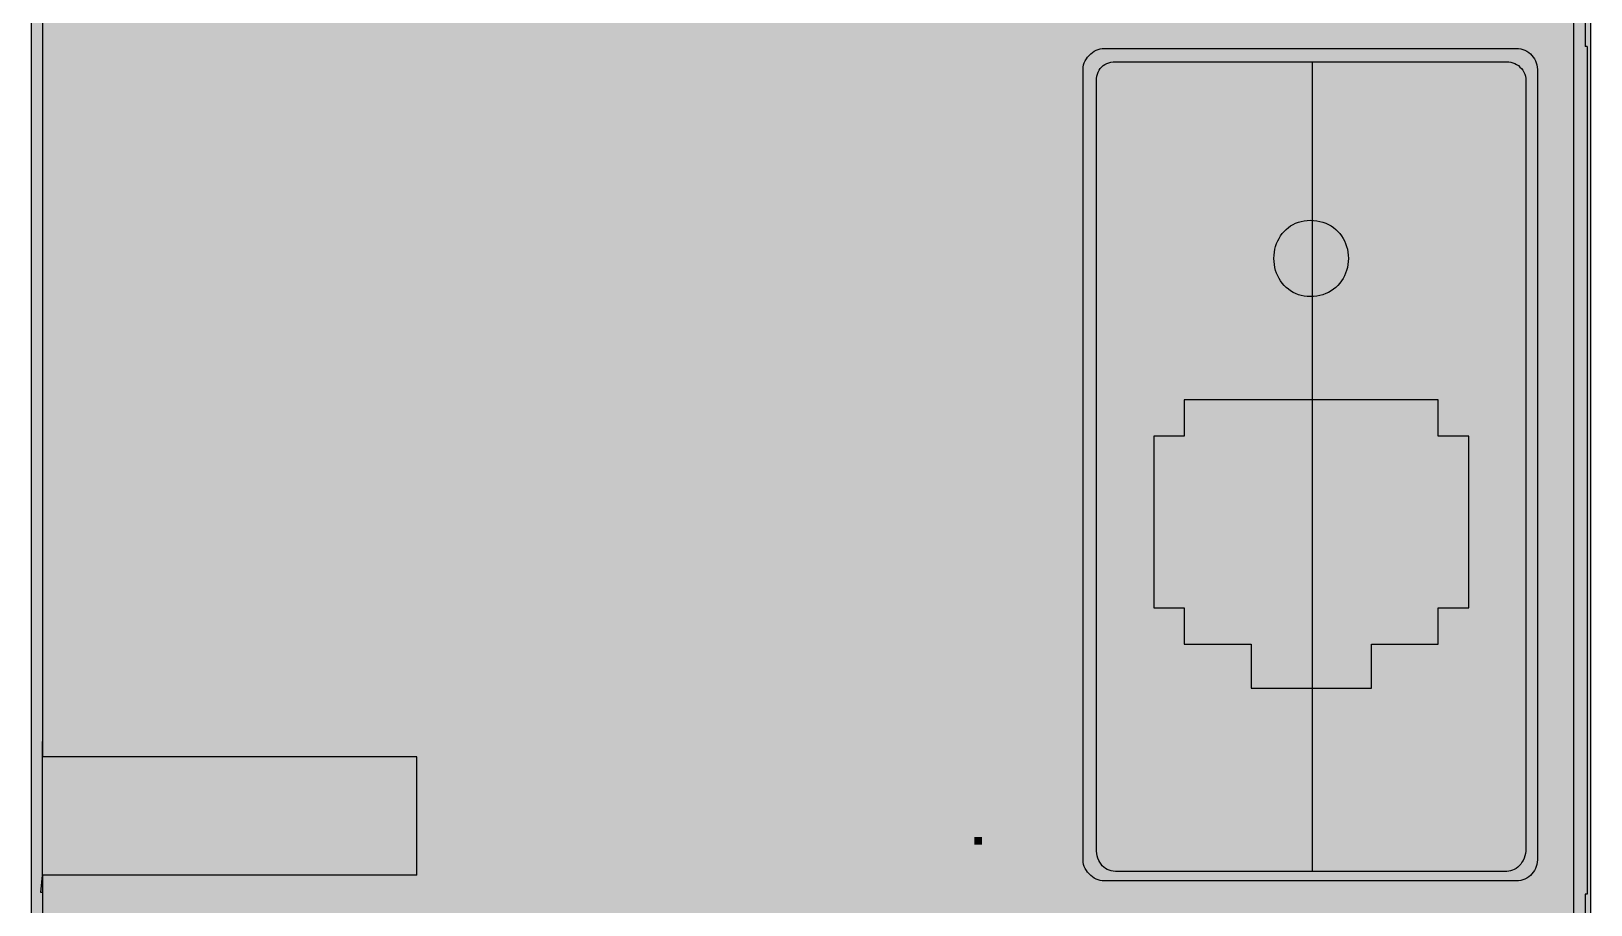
# Model space of a CAD drawing. Header units: millimetres. Extents: x 0 to 966, y -664 to 90.
# Drawn here: x 750 to 822, y -495.5 to -455.1 of the extents above; entities that cross this region are included whole.
import ezdxf

# ---------------------------------------------------------------- set-up
doc = ezdxf.new("R2010")
doc.units = ezdxf.units.MM
for name, color, linetype in [('HDL_BODY', 7, 'Continuous'), ('HDL_COLOUR', 7, 'Continuous'), ('HDL_DETAIL', 7, 'Continuous'), ('HDL_PRINT', 7, 'Continuous')]:
    doc.layers.add(name, color=color, linetype=linetype)

# ---------------------------------------------------------------- blocks, each defined once
blk = doc.blocks.new('M_DMX512.1_FRONT')
at = {"layer": 'HDL_BODY', "true_color": 0x202126}
blk.add_hatch(color=250, dxfattribs=at).paths.add_polyline_path([(0, 0), (72, 0), (72, 90), (0, 90)])
at = {"layer": 'HDL_BODY', "true_color": 0x2a2a30}
blk.add_hatch(color=250, dxfattribs=at).paths.add_polyline_path([(0.4, 20.52), (71.6, 20.52), (71.6, 68.31), (0.4, 68.31)])
at = {"layer": 'HDL_COLOUR', "true_color": 0x222328}
for points in [[(69.532, 26.622), (69.527, 26.518), (69.51, 26.416), (69.482, 26.318), (69.445, 26.224), (69.399, 26.135), (69.344, 26.052), (69.281, 25.975), (69.21, 25.904), (69.133, 25.841), (69.05, 25.786), (68.961, 25.74), (68.867, 25.702), (68.769, 25.675), (68.667, 25.658), (68.563, 25.652), (49.527, 25.652), (49.438, 25.658), (49.348, 25.675), (49.257, 25.702), (49.168, 25.74), (49.08, 25.786), (48.996, 25.841), (48.915, 25.904), (48.84, 25.975), (48.772, 26.052), (48.711, 26.135), (48.659, 26.224), (48.616, 26.318), (48.584, 26.416), (48.564, 26.518), (48.557, 26.622), (48.557, 63.114), (48.564, 63.218), (48.584, 63.32), (48.616, 63.418), (48.659, 63.512), (48.711, 63.6), (48.772, 63.684), (48.84, 63.761), (48.915, 63.831), (48.996, 63.895), (49.08, 63.95), (49.168, 63.996), (49.257, 64.033), (49.348, 64.061), (49.438, 64.078), (49.527, 64.083), (58.78, 64.083), (68.563, 64.083), (68.667, 64.078), (68.769, 64.061), (68.867, 64.033), (68.961, 63.996), (69.05, 63.95), (69.133, 63.895), (69.21, 63.831), (69.281, 63.761), (69.344, 63.684), (69.399, 63.6), (69.445, 63.512), (69.482, 63.418), (69.51, 63.32), (69.527, 63.218), (69.532, 63.114), (69.532, 26.622)], [(69.006, 27.149), (69, 27.028), (68.983, 26.913), (68.956, 26.803), (68.92, 26.699), (68.875, 26.601), (68.822, 26.511), (68.762, 26.428), (68.696, 26.353), (68.624, 26.287), (68.547, 26.23), (68.467, 26.182), (68.384, 26.143), (68.298, 26.116), (68.211, 26.099), (68.123, 26.093), (50.056, 26.093), (49.953, 26.099), (49.855, 26.116), (49.762, 26.143), (49.674, 26.182), (49.593, 26.23), (49.518, 26.287), (49.449, 26.353), (49.388, 26.428), (49.334, 26.511), (49.287, 26.601), (49.248, 26.699), (49.217, 26.803), (49.194, 26.913), (49.181, 27.028), (49.176, 27.149), (49.176, 62.584), (49.181, 62.695), (49.197, 62.8), (49.223, 62.899), (49.258, 62.991), (49.303, 63.076), (49.356, 63.154), (49.418, 63.224), (49.488, 63.287), (49.565, 63.34), (49.65, 63.385), (49.742, 63.421), (49.841, 63.446), (49.946, 63.462), (50.056, 63.468), (58.869, 63.468), (68.123, 63.468), (68.217, 63.462), (68.31, 63.446), (68.402, 63.421), (68.49, 63.385), (68.575, 63.34), (68.655, 63.287), (68.729, 63.224), (68.797, 63.154), (68.857, 63.076), (68.908, 62.991), (68.949, 62.899), (68.98, 62.8), (68.999, 62.695), (69.006, 62.584), (69.006, 27.149)]]:
    blk.add_hatch(color=250, dxfattribs=at).paths.add_polyline_path(points)
at = {"layer": 'HDL_COLOUR', "true_color": 0x99a6b5}
blk.add_hatch(color=253, dxfattribs=at).paths.add_polyline_path([(57.37, 54.388), (57.376, 54.532), (57.391, 54.673), (57.416, 54.81), (57.451, 54.944), (57.496, 55.072), (57.549, 55.196), (57.611, 55.314), (57.681, 55.427), (57.759, 55.533), (57.844, 55.632), (57.937, 55.724), (58.037, 55.809), (58.143, 55.885), (58.256, 55.952), (58.374, 56.01), (58.498, 56.059), (58.628, 56.098), (58.762, 56.126), (58.902, 56.143), (59.045, 56.149), (59.201, 56.143), (59.352, 56.126), (59.496, 56.098), (59.635, 56.059), (59.767, 56.01), (59.893, 55.952), (60.012, 55.885), (60.123, 55.809), (60.227, 55.724), (60.324, 55.632), (60.412, 55.533), (60.493, 55.427), (60.565, 55.314), (60.628, 55.196), (60.682, 55.072), (60.727, 54.944), (60.762, 54.81), (60.788, 54.673), (60.804, 54.532), (60.809, 54.388), (60.804, 54.244), (60.788, 54.103), (60.762, 53.965), (60.727, 53.832), (60.682, 53.703), (60.628, 53.579), (60.565, 53.461), (60.493, 53.348), (60.412, 53.242), (60.324, 53.142), (60.227, 53.05), (60.123, 52.965), (60.012, 52.889), (59.893, 52.822), (59.767, 52.763), (59.635, 52.714), (59.496, 52.675), (59.352, 52.647), (59.201, 52.63), (59.045, 52.624), (58.902, 52.63), (58.762, 52.647), (58.628, 52.675), (58.498, 52.714), (58.374, 52.763), (58.256, 52.822), (58.143, 52.889), (58.037, 52.965), (57.937, 53.05), (57.844, 53.142), (57.759, 53.242), (57.681, 53.348), (57.611, 53.461), (57.549, 53.579), (57.496, 53.703), (57.451, 53.832), (57.416, 53.965), (57.391, 54.103), (57.376, 54.244), (57.37, 54.388)])
at = {"layer": 'HDL_COLOUR', "true_color": 0x757a83}
blk.add_hatch(color=8, dxfattribs=at).paths.add_polyline_path([(0.529, 25.914), (17.802, 25.914), (17.802, 31.382), (0.529, 31.382)])
at = {"layer": 'HDL_PRINT', "true_color": 0x6c217f}
for points in [[(4.583, 63.289), (5.464, 63.289), (5.464, 62.233), (6.962, 62.233), (6.962, 63.289), (7.755, 63.289), (7.755, 60.118), (6.962, 60.118), (6.962, 61.352), (5.464, 61.352), (5.464, 60.118), (4.583, 60.118), (4.583, 63.289)], [(11.809, 63.289), (12.866, 63.289), (12.866, 60.909), (15.07, 60.909), (15.07, 60.118), (11.809, 60.118), (11.809, 63.289)]]:
    blk.add_hatch(color=207, dxfattribs=at).paths.add_polyline_path(points)
h = blk.add_hatch(color=207, dxfattribs=at)
h.paths.add_polyline_path([(8.196, 63.289), (10.046, 63.289), (10.147, 63.289), (10.238, 63.288), (10.321, 63.287), (10.396, 63.284), (10.465, 63.278), (10.529, 63.271), (10.588, 63.26), (10.644, 63.245), (10.698, 63.226), (10.751, 63.203), (10.807, 63.173), (10.858, 63.144), (10.905, 63.114), (10.95, 63.085), (10.994, 63.056), (11.039, 63.027), (11.086, 62.997), (11.136, 62.968), (11.192, 62.938), (11.221, 62.88), (11.25, 62.821), (11.277, 62.762), (11.302, 62.703), (11.324, 62.644), (11.342, 62.585), (11.356, 62.526), (11.365, 62.467), (11.368, 62.409), (11.392, 62.332), (11.411, 62.259), (11.426, 62.19), (11.438, 62.122), (11.446, 62.056), (11.451, 61.99), (11.454, 61.923), (11.456, 61.853), (11.457, 61.78), (11.457, 61.703), (11.457, 61.601), (11.456, 61.504), (11.454, 61.413), (11.451, 61.329), (11.446, 61.253), (11.438, 61.184), (11.426, 61.124), (11.411, 61.072), (11.392, 61.03), (11.368, 60.998), (11.339, 60.916), (11.31, 60.845), (11.28, 60.783), (11.251, 60.727), (11.222, 60.676), (11.192, 60.627), (11.163, 60.577), (11.133, 60.525), (11.104, 60.469), (11.045, 60.437), (10.987, 60.401), (10.931, 60.362), (10.877, 60.323), (10.825, 60.286), (10.778, 60.254), (10.734, 60.228), (10.696, 60.21), (10.663, 60.204), (10.578, 60.178), (10.499, 60.158), (10.425, 60.143), (10.355, 60.133), (10.289, 60.125), (10.226, 60.121), (10.165, 60.119), (10.105, 60.118), (10.046, 60.118), (8.196, 60.118), (8.196, 63.289)])
h.paths.add_polyline_path([(9.165, 62.584), (9.165, 60.909), (9.87, 60.909), (9.936, 60.909), (10.001, 60.909), (10.064, 60.909), (10.124, 60.909), (10.179, 60.909), (10.23, 60.909), (10.274, 60.909), (10.311, 60.909), (10.348, 60.947), (10.376, 60.975), (10.399, 60.998), (10.422, 61.022), (10.449, 61.05), (10.487, 61.088), (10.49, 61.146), (10.498, 61.206), (10.51, 61.266), (10.524, 61.33), (10.538, 61.396), (10.552, 61.465), (10.564, 61.539), (10.572, 61.618), (10.575, 61.703), (10.573, 61.807), (10.565, 61.904), (10.554, 61.996), (10.539, 62.08), (10.52, 62.156), (10.499, 62.225), (10.476, 62.285), (10.451, 62.336), (10.425, 62.377), (10.399, 62.409), (10.366, 62.461), (10.327, 62.501), (10.281, 62.532), (10.229, 62.554), (10.17, 62.569), (10.105, 62.578), (10.033, 62.582), (9.955, 62.584), (9.87, 62.584), (9.165, 62.584)])
at = {"layer": 'HDL_PRINT', "true_color": 0xdee1e9}
for points in [[(20.886, 61.793), (20.886, 61.088), (21.856, 61.968), (22.384, 61.968), (21.591, 61.174), (22.473, 60.118), (21.944, 60.118), (21.327, 60.998), (20.886, 60.734), (20.886, 60.118), (20.446, 60.118), (20.446, 61.879), (20.534, 62.058), (20.61, 62.152), (20.695, 62.243), (20.788, 62.331), (20.889, 62.415), (20.998, 62.495), (21.115, 62.572), (21.238, 62.644), (21.369, 62.713), (21.507, 62.778), (21.65, 62.838), (21.801, 62.895), (21.957, 62.946), (22.119, 62.994), (22.286, 63.037), (22.459, 63.075), (22.637, 63.108), (22.819, 63.137), (23.006, 63.16), (23.197, 63.179), (23.393, 63.192), (23.592, 63.2), (23.795, 63.203), (23.997, 63.2), (24.196, 63.192), (24.392, 63.179), (24.583, 63.16), (24.77, 63.136), (24.952, 63.106), (25.13, 63.072), (25.303, 63.032), (25.47, 62.988), (25.632, 62.938), (25.788, 62.883), (25.939, 62.824), (26.082, 62.759), (26.22, 62.69), (26.351, 62.616), (26.474, 62.537), (26.591, 62.454), (26.7, 62.366), (26.801, 62.273), (26.894, 62.176), (26.979, 62.074), (27.055, 61.968), (27.086, 61.924), (27.094, 61.883), (27.088, 61.847), (27.075, 61.818), (27.061, 61.8), (27.055, 61.793), (26.438, 60.998), (27.232, 60.118), (26.703, 60.118), (26.262, 60.734), (25.733, 60.118), (25.205, 60.118), (25.998, 60.998), (25.205, 61.968), (25.822, 61.968), (26.262, 61.352), (26.615, 61.879), (26.615, 61.968), (26.543, 62.059), (26.462, 62.145), (26.371, 62.227), (26.271, 62.306), (26.162, 62.38), (26.044, 62.449), (25.919, 62.515), (25.787, 62.576), (25.648, 62.632), (25.502, 62.684), (25.35, 62.731), (25.193, 62.774), (25.031, 62.812), (24.864, 62.845), (24.694, 62.873), (24.519, 62.896), (24.342, 62.915), (24.161, 62.928), (23.979, 62.935), (23.795, 62.938), (23.616, 62.936), (23.441, 62.929), (23.272, 62.918), (23.106, 62.903), (22.945, 62.883), (22.788, 62.859), (22.636, 62.83), (22.488, 62.797), (22.344, 62.76), (22.205, 62.718), (22.07, 62.672), (21.94, 62.621), (21.814, 62.566), (21.693, 62.507), (21.575, 62.443), (21.463, 62.375), (21.354, 62.302), (21.25, 62.225), (21.151, 62.144), (21.139, 62.136), (21.109, 62.115), (21.067, 62.084), (21.018, 62.045), (20.97, 62.002), (20.928, 61.958), (20.898, 61.916), (20.886, 61.879), (20.886, 61.793)], [(22.913, 60.118), (22.913, 61.968), (23.442, 61.968), (24.235, 60.734), (24.235, 61.968), (24.676, 61.968), (24.676, 60.118), (24.235, 60.118), (23.354, 61.263), (23.354, 60.118), (22.913, 60.118)], [(27.937, 59.853), (28.465, 62.322), (28.818, 62.322), (28.289, 59.853), (27.937, 59.853)], [(29.347, 60.029), (29.786, 62.058), (31.196, 62.057), (31.196, 61.703), (30.14, 61.703), (30.051, 61.174), (31.021, 61.174), (30.934, 60.909), (29.965, 60.909), (29.786, 60.383), (30.934, 60.383), (30.845, 60.029), (29.347, 60.029)], [(31.11, 60.029), (31.55, 62.057), (31.99, 62.057), (31.55, 60.029), (31.11, 60.029)], [(33.84, 62.057), (33.4, 60.029), (31.901, 60.029), (31.99, 60.383), (33.049, 60.383), (33.135, 60.823), (32.166, 60.823), (32.166, 61.088), (33.225, 61.088), (33.314, 61.703), (32.166, 61.703), (32.255, 62.057), (33.84, 62.057)], [(57.37, 54.388), (57.376, 54.532), (57.391, 54.673), (57.416, 54.81), (57.451, 54.944), (57.496, 55.072), (57.549, 55.196), (57.611, 55.314), (57.681, 55.427), (57.759, 55.533), (57.844, 55.632), (57.937, 55.724), (58.037, 55.809), (58.143, 55.885), (58.256, 55.952), (58.374, 56.01), (58.498, 56.059), (58.628, 56.098), (58.762, 56.126), (58.902, 56.143), (59.045, 56.149), (59.201, 56.143), (59.352, 56.126), (59.496, 56.098), (59.635, 56.059), (59.767, 56.01), (59.893, 55.952), (60.012, 55.885), (60.123, 55.809), (60.227, 55.724), (60.324, 55.632), (60.412, 55.533), (60.493, 55.427), (60.565, 55.314), (60.628, 55.196), (60.682, 55.072), (60.727, 54.944), (60.762, 54.81), (60.788, 54.673), (60.804, 54.532), (60.809, 54.388), (60.804, 54.244), (60.788, 54.103), (60.762, 53.965), (60.727, 53.832), (60.682, 53.703), (60.628, 53.579), (60.565, 53.461), (60.493, 53.348), (60.412, 53.242), (60.324, 53.142), (60.227, 53.05), (60.123, 52.965), (60.012, 52.889), (59.893, 52.822), (59.767, 52.763), (59.635, 52.714), (59.496, 52.675), (59.352, 52.647), (59.201, 52.63), (59.045, 52.624), (58.902, 52.63), (58.762, 52.647), (58.628, 52.675), (58.498, 52.714), (58.374, 52.763), (58.256, 52.822), (58.143, 52.889), (58.037, 52.965), (57.937, 53.05), (57.844, 53.142), (57.759, 53.242), (57.681, 53.348), (57.611, 53.461), (57.549, 53.579), (57.496, 53.703), (57.451, 53.832), (57.416, 53.965), (57.391, 54.103), (57.376, 54.244), (57.37, 54.388)], [(61.424, 49.893), (61.424, 51.832), (61.689, 51.832), (61.689, 50.068), (62.659, 50.068), (62.659, 49.893), (61.424, 49.893)], [(63.099, 51.832), (63.363, 51.832), (63.363, 49.893), (63.099, 49.893), (63.099, 51.832)], [(63.804, 49.893), (63.804, 51.832), (64.069, 51.832), (65.127, 50.333), (65.127, 51.832), (65.392, 51.832), (65.392, 49.893), (65.127, 49.893), (64.069, 51.478), (64.069, 49.893), (63.804, 49.893)], [(65.832, 49.893), (65.832, 51.832), (66.097, 51.832), (66.097, 50.863), (67.067, 51.832), (67.507, 51.832), (66.627, 51.038), (67.507, 49.893), (67.153, 49.893), (66.448, 50.863), (66.097, 50.598), (66.097, 49.893), (65.832, 49.893)], [(61.868, 34.554), (61.868, 36.583), (64.952, 36.583), (64.952, 38.258), (66.362, 38.258), (66.362, 46.189), (64.952, 46.189), (64.952, 47.864), (53.23, 47.864), (53.23, 46.189), (51.82, 46.189), (51.82, 38.258), (53.23, 38.258), (53.23, 36.583), (56.315, 36.583), (56.315, 34.554), (61.868, 34.554)], [(29.347, 27.327), (29.347, 29.353), (29.786, 29.353), (30.227, 27.943), (30.26, 27.9), (30.283, 27.852), (30.299, 27.802), (30.309, 27.755), (30.314, 27.715), (30.315, 27.688), (30.316, 27.678), (30.349, 27.688), (30.374, 27.715), (30.395, 27.755), (30.414, 27.802), (30.434, 27.852), (30.459, 27.9), (30.491, 27.943), (30.934, 29.353), (31.285, 29.353), (31.285, 27.327), (31.021, 27.327), (31.021, 29.002), (30.491, 27.327), (30.227, 27.327), (29.611, 29.089), (29.611, 27.327), (29.347, 27.327)], [(31.55, 27.327), (32.166, 29.353), (32.344, 29.353), (31.726, 27.327), (31.55, 27.327)], [(34.545, 27.327), (34.545, 29.353), (34.985, 29.353), (35.429, 27.943), (35.435, 27.893), (35.451, 27.835), (35.472, 27.777), (35.493, 27.727), (35.509, 27.692), (35.515, 27.678), (35.522, 27.692), (35.538, 27.727), (35.56, 27.777), (35.581, 27.835), (35.598, 27.893), (35.604, 27.943), (36.134, 29.353), (36.485, 29.353), (36.485, 27.327), (36.22, 27.327), (36.22, 29.002), (35.604, 27.327), (35.339, 27.327), (34.81, 29.089), (34.81, 27.327), (34.545, 27.327)], [(36.749, 27.327), (37.454, 28.383), (36.838, 29.353), (37.103, 29.353), (37.454, 28.824), (37.492, 28.787), (37.528, 28.749), (37.561, 28.711), (37.589, 28.674), (37.61, 28.635), (37.625, 28.597), (37.63, 28.559), (37.663, 28.597), (37.688, 28.635), (37.709, 28.674), (37.729, 28.711), (37.749, 28.749), (37.775, 28.787), (37.808, 28.824), (38.248, 29.353), (38.513, 29.353), (37.808, 28.383), (38.599, 27.327), (38.248, 27.327), (37.719, 28.032), (37.712, 28.069), (37.696, 28.096), (37.674, 28.119), (37.653, 28.142), (37.636, 28.17), (37.63, 28.208), (37.623, 28.17), (37.607, 28.142), (37.587, 28.119), (37.566, 28.096), (37.55, 28.069), (37.543, 28.032), (37.014, 27.327), (36.749, 27.327)], [(38.689, 27.854), (38.953, 27.943), (38.958, 27.873), (38.97, 27.812), (38.987, 27.758), (39.006, 27.711), (39.022, 27.668), (39.035, 27.628), (39.04, 27.589), (39.078, 27.584), (39.116, 27.572), (39.154, 27.555), (39.192, 27.537), (39.23, 27.52), (39.267, 27.508), (39.304, 27.503), (39.367, 27.507), (39.422, 27.518), (39.471, 27.535), (39.515, 27.557), (39.554, 27.584), (39.59, 27.613), (39.625, 27.645), (39.658, 27.678), (39.69, 27.717), (39.713, 27.756), (39.728, 27.799), (39.738, 27.846), (39.742, 27.9), (39.744, 27.961), (39.744, 28.032), (39.744, 28.074), (39.742, 28.124), (39.738, 28.179), (39.728, 28.235), (39.713, 28.29), (39.69, 28.34), (39.658, 28.383), (39.62, 28.417), (39.58, 28.44), (39.538, 28.456), (39.49, 28.466), (39.437, 28.471), (39.375, 28.473), (39.304, 28.473), (39.267, 28.472), (39.24, 28.469), (39.218, 28.462), (39.195, 28.446), (39.167, 28.421), (39.129, 28.383), (39.091, 28.377), (39.063, 28.36), (39.04, 28.339), (39.017, 28.317), (38.99, 28.301), (38.953, 28.294), (38.778, 28.294), (38.953, 29.353), (39.923, 29.353), (39.923, 29.089), (39.129, 29.089), (39.04, 28.559), (39.083, 28.592), (39.133, 28.616), (39.188, 28.632), (39.245, 28.641), (39.3, 28.646), (39.35, 28.648), (39.393, 28.648), (39.452, 28.648), (39.51, 28.646), (39.566, 28.642), (39.62, 28.633), (39.671, 28.618), (39.719, 28.596), (39.762, 28.566), (39.801, 28.525), (39.834, 28.473), (39.867, 28.435), (39.899, 28.391), (39.928, 28.34), (39.955, 28.285), (39.977, 28.225), (39.994, 28.163), (40.005, 28.098), (40.009, 28.032), (40.005, 27.966), (39.994, 27.9), (39.977, 27.837), (39.955, 27.777), (39.928, 27.722), (39.899, 27.671), (39.867, 27.627), (39.834, 27.589), (39.804, 27.539), (39.77, 27.495), (39.73, 27.455), (39.685, 27.421), (39.635, 27.392), (39.579, 27.369), (39.518, 27.351), (39.452, 27.338), (39.381, 27.33), (39.304, 27.327), (39.242, 27.331), (39.186, 27.342), (39.134, 27.359), (39.084, 27.382), (39.034, 27.408), (38.982, 27.438), (38.926, 27.47), (38.864, 27.503), (38.832, 27.536), (38.8, 27.569), (38.771, 27.606), (38.744, 27.645), (38.721, 27.688), (38.704, 27.737), (38.693, 27.792), (38.689, 27.854)], [(41.243, 27.327), (40.979, 27.327), (40.979, 28.913), (40.942, 28.908), (40.904, 28.893), (40.866, 28.871), (40.829, 28.843), (40.79, 28.81), (40.752, 28.774), (40.714, 28.738), (40.677, 28.733), (40.64, 28.72), (40.602, 28.702), (40.564, 28.683), (40.527, 28.666), (40.489, 28.653), (40.452, 28.648), (40.452, 28.824), (40.514, 28.857), (40.569, 28.891), (40.617, 28.924), (40.66, 28.957), (40.699, 28.99), (40.735, 29.023), (40.77, 29.056), (40.803, 29.089), (40.861, 29.122), (40.906, 29.155), (40.941, 29.188), (40.968, 29.221), (40.991, 29.254), (41.014, 29.287), (41.038, 29.32), (41.068, 29.353), (41.243, 29.353), (41.243, 27.327)], [(43.094, 27.589), (43.094, 27.327), (41.773, 27.327), (41.773, 27.37), (41.776, 27.411), (41.784, 27.447), (41.799, 27.477), (41.825, 27.496), (41.862, 27.503), (41.867, 27.54), (41.879, 27.578), (41.896, 27.615), (41.914, 27.653), (41.931, 27.691), (41.944, 27.729), (41.948, 27.768), (41.982, 27.8), (42.016, 27.834), (42.053, 27.87), (42.092, 27.91), (42.135, 27.953), (42.184, 28.002), (42.24, 28.057), (42.302, 28.119), (42.361, 28.174), (42.418, 28.225), (42.475, 28.272), (42.529, 28.317), (42.58, 28.361), (42.628, 28.406), (42.671, 28.453), (42.71, 28.503), (42.743, 28.559), (42.776, 28.597), (42.799, 28.635), (42.815, 28.674), (42.825, 28.711), (42.83, 28.749), (42.832, 28.787), (42.832, 28.824), (42.832, 28.862), (42.83, 28.9), (42.825, 28.938), (42.815, 28.976), (42.799, 29.014), (42.776, 29.051), (42.743, 29.089), (42.704, 29.094), (42.667, 29.106), (42.629, 29.124), (42.591, 29.143), (42.554, 29.16), (42.516, 29.173), (42.478, 29.178), (42.44, 29.173), (42.402, 29.16), (42.364, 29.143), (42.327, 29.124), (42.289, 29.106), (42.251, 29.094), (42.213, 29.089), (42.18, 29.051), (42.156, 29.012), (42.141, 28.969), (42.131, 28.922), (42.126, 28.869), (42.124, 28.808), (42.124, 28.738), (41.862, 28.824), (41.866, 28.887), (41.877, 28.942), (41.894, 28.991), (41.916, 29.034), (41.943, 29.074), (41.973, 29.11), (42.004, 29.144), (42.038, 29.178), (42.07, 29.23), (42.108, 29.271), (42.151, 29.301), (42.199, 29.323), (42.25, 29.338), (42.305, 29.347), (42.361, 29.351), (42.419, 29.353), (42.478, 29.353), (42.536, 29.353), (42.594, 29.351), (42.651, 29.347), (42.705, 29.338), (42.757, 29.323), (42.805, 29.301), (42.848, 29.271), (42.886, 29.23), (42.918, 29.178), (42.976, 29.144), (43.02, 29.11), (43.051, 29.074), (43.072, 29.034), (43.084, 28.991), (43.091, 28.942), (43.093, 28.887), (43.094, 28.824), (43.094, 28.78), (43.094, 28.737), (43.094, 28.693), (43.094, 28.648), (43.094, 28.604), (43.094, 28.559), (43.061, 28.522), (43.037, 28.484), (43.016, 28.447), (42.997, 28.409), (42.977, 28.371), (42.951, 28.332), (42.918, 28.294), (42.886, 28.265), (42.848, 28.235), (42.805, 28.204), (42.757, 28.17), (42.705, 28.133), (42.651, 28.093), (42.594, 28.048), (42.536, 27.999), (42.478, 27.943), (42.44, 27.905), (42.402, 27.869), (42.364, 27.837), (42.327, 27.809), (42.289, 27.787), (42.251, 27.773), (42.213, 27.768), (42.207, 27.73), (42.19, 27.702), (42.169, 27.678), (42.147, 27.655), (42.131, 27.627), (42.124, 27.589), (43.094, 27.589)], [(45.122, 27.327), (44.857, 27.327), (44.857, 28.913), (44.824, 28.908), (44.797, 28.893), (44.771, 28.871), (44.742, 28.843), (44.706, 28.81), (44.658, 28.774), (44.593, 28.738), (44.549, 28.731), (44.507, 28.714), (44.471, 28.693), (44.443, 28.671), (44.424, 28.655), (44.417, 28.648), (44.417, 28.824), (44.45, 28.857), (44.484, 28.891), (44.52, 28.924), (44.559, 28.957), (44.603, 28.99), (44.651, 29.023), (44.706, 29.056), (44.768, 29.089), (44.806, 29.127), (44.843, 29.164), (44.876, 29.202), (44.904, 29.24), (44.927, 29.277), (44.941, 29.315), (44.947, 29.353), (45.122, 29.353), (45.122, 27.327)], [(43.537, 27.68), (43.889, 27.68), (43.889, 27.327), (43.537, 27.327), (43.537, 27.68)]]:
    blk.add_hatch(color=254, dxfattribs=at).paths.add_polyline_path(points)
h = blk.add_hatch(color=254, dxfattribs=at)
h.paths.add_polyline_path([(32.52, 27.327), (32.52, 29.353), (33.225, 29.353), (33.295, 29.353), (33.356, 29.353), (33.409, 29.353), (33.457, 29.353), (33.499, 29.353), (33.538, 29.353), (33.576, 29.353), (33.614, 29.32), (33.652, 29.295), (33.69, 29.274), (33.728, 29.255), (33.766, 29.235), (33.803, 29.21), (33.84, 29.178), (33.874, 29.144), (33.907, 29.11), (33.941, 29.074), (33.974, 29.034), (34.007, 28.991), (34.04, 28.942), (34.073, 28.887), (34.105, 28.824), (34.135, 28.787), (34.157, 28.743), (34.173, 28.693), (34.183, 28.637), (34.19, 28.577), (34.193, 28.514), (34.194, 28.449), (34.194, 28.384), (34.194, 28.321), (34.193, 28.265), (34.19, 28.213), (34.183, 28.163), (34.173, 28.113), (34.157, 28.061), (34.135, 28.005), (34.105, 27.943), (34.1, 27.905), (34.088, 27.867), (34.071, 27.83), (34.053, 27.792), (34.036, 27.754), (34.024, 27.717), (34.019, 27.678), (33.975, 27.634), (33.933, 27.593), (33.896, 27.557), (33.867, 27.529), (33.847, 27.51), (33.84, 27.503), (33.803, 27.47), (33.766, 27.446), (33.728, 27.43), (33.69, 27.421), (33.652, 27.416), (33.614, 27.414), (33.576, 27.414), (33.538, 27.409), (33.499, 27.397), (33.457, 27.38), (33.409, 27.361), (33.356, 27.344), (33.295, 27.332), (33.225, 27.327), (32.52, 27.327)])
h.paths.add_polyline_path([(32.784, 27.589), (33.225, 27.589), (33.275, 27.589), (33.333, 27.589), (33.39, 27.589), (33.441, 27.589), (33.476, 27.589), (33.489, 27.589), (33.526, 27.622), (33.562, 27.648), (33.595, 27.669), (33.623, 27.688), (33.645, 27.709), (33.66, 27.734), (33.665, 27.768), (33.703, 27.773), (33.739, 27.789), (33.771, 27.816), (33.799, 27.853), (33.821, 27.902), (33.835, 27.962), (33.84, 28.032), (33.873, 28.07), (33.897, 28.109), (33.913, 28.152), (33.923, 28.199), (33.927, 28.252), (33.929, 28.313), (33.93, 28.384), (33.926, 28.449), (33.916, 28.514), (33.901, 28.577), (33.885, 28.637), (33.869, 28.693), (33.854, 28.743), (33.844, 28.787), (33.84, 28.824), (33.808, 28.886), (33.775, 28.94), (33.742, 28.986), (33.709, 29.023), (33.676, 29.052), (33.643, 29.072), (33.609, 29.085), (33.576, 29.089), (33.538, 29.089), (33.499, 29.089), (33.457, 29.089), (33.409, 29.089), (33.356, 29.089), (33.295, 29.089), (33.225, 29.089), (32.784, 29.089), (32.784, 27.589)])
at = {"layer": 'HDL_DETAIL', "color": 251, "true_color": 0x52555c}
for points in [[(0, 0), (72, 0), (72, 90), (0, 90), (0, 0)], [(0, 22.303), (72, 22.303), (72, 67.612), (0, 67.612), (0, 22.303)], [(0, 64.173), (0, 64.173)], [(0, 64.173), (0, 64.173)], [(0, 64.173), (0, 64.173)], [(0, 64.173), (0, 64.173)], [(0, 64.173), (0, 64.173)], [(0, 64.173), (0, 64.173)], [(0, 64.173), (0, 64.173)], [(0, 64.173), (0, 64.173)], [(0, 64.173), (0, 64.173)], [(0, 64.173), (0, 64.173)], [(0, 64.173), (0, 64.173)], [(0, 64.173), (0, 64.173)], [(0, 64.173), (0, 64.173)], [(0, 64.173), (0, 64.173)], [(0, 64.173), (0, 64.173)], [(0, 64.173), (0, 64.173)], [(0, 64.173), (0, 64.173)], [(0, 64.173), (0, 64.173)], [(0, 64.173), (0, 64.173)], [(0, 64.173), (0, 64.173)], [(0, 64.173), (0, 64.173)], [(69.532, 26.622), (69.527, 26.518), (69.51, 26.416), (69.482, 26.318), (69.445, 26.224), (69.399, 26.135), (69.344, 26.052), (69.281, 25.975), (69.21, 25.904), (69.133, 25.841), (69.05, 25.786), (68.961, 25.74), (68.867, 25.702), (68.769, 25.675), (68.667, 25.658), (68.563, 25.652), (49.527, 25.652), (49.438, 25.658), (49.348, 25.675), (49.257, 25.702), (49.168, 25.74), (49.08, 25.786), (48.996, 25.841), (48.915, 25.904), (48.84, 25.975), (48.772, 26.052), (48.711, 26.135), (48.659, 26.224), (48.616, 26.318), (48.584, 26.416), (48.564, 26.518), (48.557, 26.622), (48.557, 63.114), (48.564, 63.218), (48.584, 63.32), (48.616, 63.418), (48.659, 63.512), (48.711, 63.6), (48.772, 63.684), (48.84, 63.761), (48.915, 63.831), (48.996, 63.895), (49.08, 63.95), (49.168, 63.996), (49.257, 64.033), (49.348, 64.061), (49.438, 64.078), (49.527, 64.083), (58.78, 64.083), (68.563, 64.083), (68.667, 64.078), (68.769, 64.061), (68.867, 64.033), (68.961, 63.996), (69.05, 63.95), (69.133, 63.895), (69.21, 63.831), (69.281, 63.761), (69.344, 63.684), (69.399, 63.6), (69.445, 63.512), (69.482, 63.418), (69.51, 63.32), (69.527, 63.218), (69.532, 63.114), (69.532, 26.622)], [(69.006, 27.149), (69, 27.028), (68.983, 26.913), (68.956, 26.803), (68.92, 26.699), (68.875, 26.601), (68.822, 26.511), (68.762, 26.428), (68.696, 26.353), (68.624, 26.287), (68.547, 26.23), (68.467, 26.182), (68.384, 26.143), (68.298, 26.116), (68.211, 26.099), (68.123, 26.093), (50.056, 26.093), (49.953, 26.099), (49.855, 26.116), (49.762, 26.143), (49.674, 26.182), (49.593, 26.23), (49.518, 26.287), (49.449, 26.353), (49.388, 26.428), (49.334, 26.511), (49.287, 26.601), (49.248, 26.699), (49.217, 26.803), (49.194, 26.913), (49.181, 27.028), (49.176, 27.149), (49.176, 62.584), (49.181, 62.695), (49.197, 62.8), (49.223, 62.899), (49.258, 62.991), (49.303, 63.076), (49.356, 63.154), (49.418, 63.224), (49.488, 63.287), (49.565, 63.34), (49.65, 63.385), (49.742, 63.421), (49.841, 63.446), (49.946, 63.462), (50.056, 63.468), (58.869, 63.468), (68.123, 63.468), (68.217, 63.462), (68.31, 63.446), (68.402, 63.421), (68.49, 63.385), (68.575, 63.34), (68.655, 63.287), (68.729, 63.224), (68.797, 63.154), (68.857, 63.076), (68.908, 62.991), (68.949, 62.899), (68.98, 62.8), (68.999, 62.695), (69.006, 62.584), (69.006, 27.149)], [(57.37, 54.388), (57.376, 54.532), (57.391, 54.673), (57.416, 54.81), (57.451, 54.944), (57.496, 55.072), (57.549, 55.196), (57.611, 55.314), (57.681, 55.427), (57.759, 55.533), (57.844, 55.632), (57.937, 55.724), (58.037, 55.809), (58.143, 55.885), (58.256, 55.952), (58.374, 56.01), (58.498, 56.059), (58.628, 56.098), (58.762, 56.126), (58.902, 56.143), (59.045, 56.149), (59.201, 56.143), (59.352, 56.126), (59.496, 56.098), (59.635, 56.059), (59.767, 56.01), (59.893, 55.952), (60.012, 55.885), (60.123, 55.809), (60.227, 55.724), (60.324, 55.632), (60.412, 55.533), (60.493, 55.427), (60.565, 55.314), (60.628, 55.196), (60.682, 55.072), (60.727, 54.944), (60.762, 54.81), (60.788, 54.673), (60.804, 54.532), (60.809, 54.388), (60.804, 54.244), (60.788, 54.103), (60.762, 53.965), (60.727, 53.832), (60.682, 53.703), (60.628, 53.579), (60.565, 53.461), (60.493, 53.348), (60.412, 53.242), (60.324, 53.142), (60.227, 53.05), (60.123, 52.965), (60.012, 52.889), (59.893, 52.822), (59.767, 52.763), (59.635, 52.714), (59.496, 52.675), (59.352, 52.647), (59.201, 52.63), (59.045, 52.624), (58.902, 52.63), (58.762, 52.647), (58.628, 52.675), (58.498, 52.714), (58.374, 52.763), (58.256, 52.822), (58.143, 52.889), (58.037, 52.965), (57.937, 53.05), (57.844, 53.142), (57.759, 53.242), (57.681, 53.348), (57.611, 53.461), (57.549, 53.579), (57.496, 53.703), (57.451, 53.832), (57.416, 53.965), (57.391, 54.103), (57.376, 54.244), (57.37, 54.388)], [(61.868, 34.554), (61.868, 36.583), (64.952, 36.583), (64.952, 38.258), (66.362, 38.258), (66.362, 46.189), (64.952, 46.189), (64.952, 47.864), (53.23, 47.864), (53.23, 46.189), (51.82, 46.189), (51.82, 38.258), (53.23, 38.258), (53.23, 36.583), (56.315, 36.583), (56.315, 34.554), (61.868, 34.554)], [(0, 25.034), (0, 25.034)], [(0, 25.034), (0, 25.034)], [(0, 25.034), (0, 25.034)], [(0, 25.034), (0, 25.034)], [(0, 25.034), (0, 25.034)], [(0, 25.034), (0, 25.034)], [(0, 25.034), (0, 25.034)], [(0, 25.034), (0, 25.034)], [(0, 25.034), (0, 25.034)], [(0, 25.034), (0, 25.034)], [(0, 25.034), (0, 25.034)], [(0, 25.034), (0, 25.034)], [(0, 25.034), (0, 25.034)], [(0, 25.034), (0, 25.034)], [(0, 25.034), (0, 25.034)], [(0, 25.034), (0, 25.034)], [(0, 25.034), (0, 25.034)], [(0, 25.034), (0, 25.034)], [(0, 25.034), (0, 25.034)], [(0, 25.034), (0, 25.034)], [(0, 25.034), (0, 25.034)]]:
    blk.add_lwpolyline(points, close=True, dxfattribs=at)
for points in [[(0, 66.112), (0, 65.583), (0, 65.229), (0, 64.173)], [(0.529, 65.583), (0.529, 54.212), (0.529, 42.753), (0.529, 31.382)], [(71.207, 65.583), (71.207, 55.182), (71.207, 44.868), (71.207, 24.064)], [(71.736, 66.112), (71.736, 65.583), (71.736, 65.229), (71.736, 64.173)], [(0, 64.173), (0, 25.034)], [(0, 64.173), (0, 25.034)], [(0, 64.173), (0, 25.034)], [(0, 64.173), (0, 25.034)], [(0, 64.173), (0, 25.034)], [(0, 64.173), (0, 25.034)], [(0, 64.173), (0, 25.034)], [(0, 64.173), (0, 25.034)], [(0, 64.173), (0, 25.034)], [(0, 64.173), (0, 25.034)], [(0, 64.173), (0, 25.034)], [(0, 64.173), (0, 25.034)], [(0, 64.173), (0, 25.034)], [(0, 64.173), (0, 25.034)], [(0, 64.173), (0, 25.034)], [(0, 64.173), (0, 25.034)], [(0, 64.173), (0, 25.034)], [(0, 64.173), (0, 25.034)], [(0, 64.173), (0, 25.034)], [(0, 64.173), (0, 25.034)], [(0, 64.173), (0, 25.034)], [(71.826, 64.173), (71.736, 64.173)], [(71.826, 64.173), (71.736, 64.173)], [(71.826, 64.173), (71.736, 64.173)], [(71.826, 64.173), (71.736, 64.173)], [(71.826, 64.173), (71.736, 64.173)], [(71.826, 64.173), (71.736, 64.173)], [(71.826, 64.173), (71.736, 64.173)], [(71.826, 64.173), (71.736, 64.173)], [(71.826, 64.173), (71.736, 64.173)], [(71.826, 64.173), (71.736, 64.173)], [(71.826, 64.173), (71.736, 64.173)], [(71.826, 64.173), (71.736, 64.173)], [(71.826, 64.173), (71.736, 64.173)], [(71.826, 64.173), (71.736, 64.173)], [(71.826, 64.173), (71.736, 64.173)], [(71.826, 64.173), (71.736, 64.173)], [(71.826, 64.173), (71.736, 64.173)], [(71.826, 64.173), (71.736, 64.173)], [(71.826, 64.173), (71.736, 64.173)], [(71.826, 64.173), (71.736, 64.173)], [(71.826, 64.173), (71.736, 64.173)], [(71.826, 64.173), (71.826, 25.034)], [(71.826, 64.173), (71.826, 25.034)], [(71.826, 64.173), (71.826, 25.034)], [(71.826, 64.173), (71.826, 25.034)], [(71.826, 64.173), (71.826, 25.034)], [(71.826, 64.173), (71.826, 25.034)], [(71.826, 64.173), (71.826, 25.034)], [(71.826, 64.173), (71.826, 25.034)], [(71.826, 64.173), (71.826, 25.034)], [(71.826, 64.173), (71.826, 25.034)], [(71.826, 64.173), (71.826, 25.034)], [(71.826, 64.173), (71.826, 25.034)], [(71.826, 64.173), (71.826, 25.034)], [(71.826, 64.173), (71.826, 25.034)], [(71.826, 64.173), (71.826, 25.034)], [(71.826, 64.173), (71.826, 25.034)], [(71.826, 64.173), (71.826, 25.034)], [(71.826, 64.173), (71.826, 25.034)], [(71.826, 64.173), (71.826, 25.034)], [(71.826, 64.173), (71.826, 25.034)], [(71.826, 64.173), (71.826, 25.034)], [(59.134, 63.468), (59.134, 26.093)], [(0.529, 32.087), (0.529, 31.823), (0.529, 31.644)], [(0.529, 31.382), (0.529, 32.087)], [(0.529, 31.644), (0.529, 31.469), (0.529, 31.382)], [(17.802, 31.382), (0.529, 31.382)], [(17.802, 31.382), (0.529, 31.382)], [(17.802, 31.382), (0.529, 31.382)], [(17.802, 31.382), (0.529, 31.382)], [(17.802, 31.382), (0.529, 31.382)], [(17.802, 31.382), (0.529, 31.382)], [(17.802, 31.382), (0.529, 31.382)], [(17.802, 31.382), (0.529, 31.382)], [(17.802, 31.382), (0.529, 31.382)], [(17.802, 31.382), (0.529, 31.382)], [(17.802, 31.382), (0.529, 31.382)], [(17.802, 31.382), (0.529, 31.382)], [(17.802, 31.382), (0.529, 31.382)], [(17.802, 31.382), (0.529, 31.382)], [(17.802, 31.382), (0.529, 31.382)], [(17.802, 31.382), (0.529, 31.382)], [(17.802, 31.382), (0.529, 31.382)], [(17.802, 31.382), (0.529, 31.382)], [(17.802, 31.382), (0.529, 31.382)], [(17.802, 31.382), (0.529, 31.382)], [(17.802, 31.382), (0.529, 31.382)], [(0.529, 25.914), (0.529, 27.414), (0.529, 29.794), (0.529, 31.382)], [(17.802, 25.914), (17.802, 31.382)], [(17.802, 25.914), (17.802, 31.382)], [(17.802, 25.914), (17.802, 31.382)], [(17.802, 25.914), (17.802, 31.382)], [(17.802, 25.914), (17.802, 31.382)], [(17.802, 25.914), (17.802, 31.382)], [(17.802, 25.914), (17.802, 31.382)], [(17.802, 25.914), (17.802, 31.382)], [(17.802, 25.914), (17.802, 31.382)], [(17.802, 25.914), (17.802, 31.382)], [(17.802, 25.914), (17.802, 31.382)], [(17.802, 25.914), (17.802, 31.382)], [(17.802, 25.914), (17.802, 31.382)], [(17.802, 25.914), (17.802, 31.382)], [(17.802, 25.914), (17.802, 31.382)], [(17.802, 25.914), (17.802, 31.382)], [(17.802, 25.914), (17.802, 31.382)], [(17.802, 25.914), (17.802, 31.382)], [(17.802, 25.914), (17.802, 31.382)], [(17.802, 25.914), (17.802, 31.382)], [(17.802, 25.914), (17.802, 31.382)], [(0.44, 25.123), (0.529, 25.914)], [(17.802, 25.914), (0.529, 25.914)], [(17.802, 25.914), (0.529, 25.914)], [(17.802, 25.914), (0.529, 25.914)], [(17.802, 25.914), (0.529, 25.914)], [(17.802, 25.914), (0.529, 25.914)], [(17.802, 25.914), (0.529, 25.914)], [(17.802, 25.914), (0.529, 25.914)], [(17.802, 25.914), (0.529, 25.914)], [(17.802, 25.914), (0.529, 25.914)], [(17.802, 25.914), (0.529, 25.914)], [(17.802, 25.914), (0.529, 25.914)], [(17.802, 25.914), (0.529, 25.914)], [(17.802, 25.914), (0.529, 25.914)], [(17.802, 25.914), (0.529, 25.914)], [(17.802, 25.914), (0.529, 25.914)], [(17.802, 25.914), (0.529, 25.914)], [(17.802, 25.914), (0.529, 25.914)], [(17.802, 25.914), (0.529, 25.914)], [(17.802, 25.914), (0.529, 25.914)], [(17.802, 25.914), (0.529, 25.914)], [(17.802, 25.914), (0.529, 25.914)], [(0.529, 25.914), (0.529, 25.828), (0.529, 25.652)], [(0.529, 25.914), (0.529, 25.298), (0.529, 24.769), (0.529, 24.064)], [(0.529, 25.652), (0.529, 25.474), (0.529, 25.298), (0.529, 25.123)], [(0, 25.034), (0, 24.769), (0, 23.094)], [(0.529, 25.123), (0.44, 25.123)], [(0.529, 25.123), (0.44, 25.123)], [(0.529, 25.123), (0.44, 25.123)], [(0.529, 25.123), (0.44, 25.123)], [(0.529, 25.123), (0.44, 25.123)], [(0.529, 25.123), (0.44, 25.123)], [(0.529, 25.123), (0.44, 25.123)], [(0.529, 25.123), (0.44, 25.123)], [(0.529, 25.123), (0.44, 25.123)], [(0.529, 25.123), (0.44, 25.123)], [(0.529, 25.123), (0.44, 25.123)], [(0.529, 25.123), (0.44, 25.123)], [(0.529, 25.123), (0.44, 25.123)], [(0.529, 25.123), (0.44, 25.123)], [(0.529, 25.123), (0.44, 25.123)], [(0.529, 25.123), (0.44, 25.123)], [(0.529, 25.123), (0.44, 25.123)], [(0.529, 25.123), (0.44, 25.123)], [(0.529, 25.123), (0.44, 25.123)], [(0.529, 25.123), (0.44, 25.123)], [(0.529, 25.123), (0.44, 25.123)], [(71.826, 25.034), (71.736, 25.034)], [(71.826, 25.034), (71.736, 25.034)], [(71.826, 25.034), (71.736, 25.034)], [(71.826, 25.034), (71.736, 25.034)], [(71.826, 25.034), (71.736, 25.034)], [(71.826, 25.034), (71.736, 25.034)], [(71.826, 25.034), (71.736, 25.034)], [(71.826, 25.034), (71.736, 25.034)], [(71.826, 25.034), (71.736, 25.034)], [(71.826, 25.034), (71.736, 25.034)], [(71.826, 25.034), (71.736, 25.034)], [(71.826, 25.034), (71.736, 25.034)], [(71.826, 25.034), (71.736, 25.034)], [(71.826, 25.034), (71.736, 25.034)], [(71.826, 25.034), (71.736, 25.034)], [(71.826, 25.034), (71.736, 25.034)], [(71.826, 25.034), (71.736, 25.034)], [(71.826, 25.034), (71.736, 25.034)], [(71.826, 25.034), (71.736, 25.034)], [(71.826, 25.034), (71.736, 25.034)], [(71.826, 25.034), (71.736, 25.034)], [(71.736, 25.034), (71.736, 24.769), (71.736, 23.094)]]:
    blk.add_lwpolyline(points, dxfattribs=at)

msp = doc.modelspace()

# ---------------------------------------------------------------- block references
msp.add_blockref('M_DMX512.1_FRONT', (750, -520))

doc.saveas('drawing.dxf')
